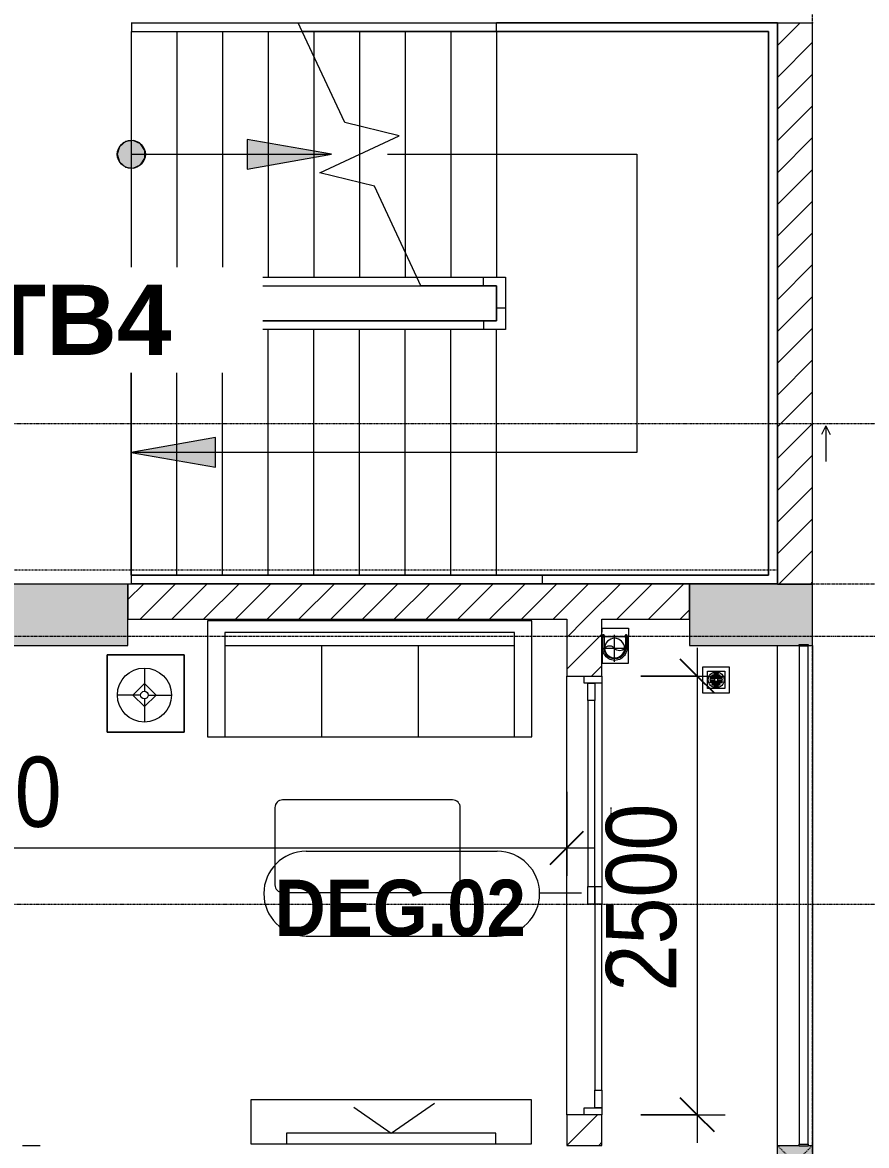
# Model space of a CAD drawing. Header units: millimetres. Extents: x 1591 to 240306, y -15958 to 82755.
# Drawn here: x 133754 to 138562, y 30637 to 37037 of the extents above; entities that cross this region are included whole.
import ezdxf

# ---------------------------------------------------------------- set-up
doc = ezdxf.new("R2010")
doc.units = ezdxf.units.MM
for name, pattern in [('Dash', [6, 3, -3]), ('Dash 1_8_', [6.35, 3.175, -3.175]), ('Dash Dot 3_16_', [7.9375, 4.7625, -1.5875, 0, -1.5875]), ('Grid Line', [22.225, 12.7, -3.175, 3.175, -3.175]), ('IMPORT-CENTER _2_', [40.64, 25.4, -5.08, 5.08, -5.08])]:
    doc.linetypes.add(name, pattern=pattern)
for name, color, linetype, lineweight in [('0-1', 7, 'Continuous', 5), ('A-ANNO-DIMS', 211, 'Continuous', 9), ('A-ANNO-DIMS-160', 211, 'Continuous', 9), ('A-AREA', 32, 'Dash 1_8_', 9), ('A-DOOR', 31, 'Continuous', 9), ('A-DOOR-FRAM', 31, 'Continuous', 9), ('A-DOOR-HDLN', 31, 'Dash', 9), ('A-DOOR-IDEN', 31, 'Continuous', 9), ('A-FLOR-1', 250, 'Continuous', 9), ('A-FLOR-2', 9, 'Continuous', 9), ('A-FLOR-HRAL', 11, 'Continuous', 9), ('A-GLAZ', 151, 'Continuous', 9), ('A-WALL', 113, 'Continuous', 9), ('A-WALL-3', 113, 'Continuous', 18), ('A-WALL-PATT-2', 111, 'Continuous', 9), ('G-ANNO-SYMB-1', 111, 'Dash Dot 3_16_', 18), ('G-ANNO-TEXT-1', 7, 'Continuous', 9), ('G-IMPT-2', 8, 'IMPORT-CENTER _2_', 9), ('G-IMPT-3', 8, 'Continuous', 9), ('I-FURN', 30, 'Continuous', 9), ('I-FURN-1', 254, 'Continuous', 9), ('M-EQPM', 50, 'Continuous', 9), ('S-COLS', 52, 'Continuous', 9), ('S-COLS-1', 52, 'Continuous', 5), ('S-COLS-2', 7, 'Continuous', 18), ('S-COLS-5', 52, 'Continuous', 18), ('S-COLS-HDLN', 52, 'Dash', 9), ('S-GRID-1', 1, 'Grid Line', 9), ('S-STRS', 31, 'Continuous', 9), ('S-STRS-ANNO', 31, 'Continuous', 9), ('S-STRS-MBND', 31, 'Continuous', 9)]:
    doc.layers.add(name, color=color, linetype=linetype, lineweight=lineweight)
doc.styles.add('Arial_B_2', font='arialbd_0.ttf', dxfattribs={"height": 400})
doc.styles.add('Arial_B_3', font='arialbd_0.ttf', dxfattribs={"width": 0.9, "height": 320})
doc.styles.add('UTM Avo', font='UTM Avo.ttf', dxfattribs={"width": 0.9, "height": 400})
doc.dimstyles.new('1_Dim_chi_tiet_2_5_1', dxfattribs={"dimscale": 304.8, "dimtxt": 399.720379, "dimasz": 0.629921, "dimexe": 0.524934, "dimexo": 0.0625, "dimgap": 0.052493, "dimtad": 1, "dimdec": 0, "dimrnd": 5, "dimzin": 0, "dimdsep": 46, "dimtxsty": 'UTM Avo', "dimblk1": 'OBLIQUE', "dimblk2": 'OBLIQUE', "dimsah": 1, "dimcen": 0.09, "dimdle": 0.524934, "dimazin": 0, "dimtfac": 1, "dimtdec": 4, "dimtix": 1, "dimtmove": 0, "dimatfit": 3, "dimfxl": 1.049869, "dimfxlon": 1, "dimtvp": 1, "dimtolj": 1, "dimtzin": 0, "dimarcsym": 2})
pattern_1 = [(45, (11001.35, 0), (-90.50967, 90.50967), [])]

# ---------------------------------------------------------------- blocks, each defined once
blk = doc.blocks.new('NCV_TKTC_KET CAU_rvt-1-TKCS_MB TẦNG 3-4')
at = {"layer": 'S-COLS-1'}
for points in [[(123352.6, 33486.9), (123352.6, 33836.9), (122052.6, 33836.9), (122052.6, 33486.9), (122207.7, 33486.9)], [(127227.6, 33486.9), (127252.6, 33486.9), (127252.6, 33836.9), (126552.6, 33836.9), (126552.6, 33486.9), (127177.6, 33486.9), (127177.6, 33491.9), (127227.6, 33491.9)]]:
    blk.add_hatch(color=256, dxfattribs=at).paths.add_polyline_path(points)
at = {"layer": 'A-FLOR-1'}
for p, q in [((123372.6, 35336.5), (123372.6, 35535.6)), ((123372.6, 33887.3), (123372.6, 35286.5))]:
    blk.add_line(p, q, dxfattribs=at)
at = {"layer": 'S-COLS-2'}
for p, q in [((123352.6, 33836.9), (122052.6, 33836.9)), ((123352.6, 33486.9), (123352.6, 33836.9)), ((127252.6, 33836.9), (126552.6, 33836.9)), ((126552.6, 33836.9), (126552.6, 33486.9)), ((127252.6, 33486.9), (127252.6, 33836.9)), ((122052.6, 33486.9), (123352.6, 33486.9)), ((126552.6, 33486.9), (127177.6, 33486.9)), ((127227.6, 33486.9), (127252.6, 33486.9))]:
    blk.add_line(p, q, dxfattribs=at)
blk = doc.blocks.new('LOBBY_SOFA_1 - LOBBY_SOFA_1-901220-TKCS_MB TẦNG 3-4')
at = {"layer": 'I-FURN'}
for p, q in [((-2556, 0), (-2556, -660)), ((-708, 0), (-2556, 0)), ((-708, -660), (-708, 0)), ((-2457, -66), (-2457, -660)), ((-807, -66), (-2457, -66)), ((-807, -660), (-807, -66)), ((-807, -143), (-2457, -143)), ((-1907, -143), (-1907, -660)), ((-1357, -143), (-1357, -660)), ((-3128.2, -193.5), (-2688.2, -193.5)), ((-3128.2, -633.5), (-3128.2, -193.5)), ((-2688.2, -193.5), (-2688.2, -633.5)), ((-2915.4, -269), (-2915.4, -401)), ((-2915.4, -357), (-2981.4, -423)), ((-2849.4, -423), (-2915.4, -357)), ((-2937.4, -423), (-3069.4, -423)), ((-2981.4, -423), (-2915.4, -489)), ((-2915.4, -489), (-2849.4, -423)), ((-2915.4, -445), (-2915.4, -577)), ((-2893.4, -423), (-2761.4, -423)), ((-2688.2, -633.5), (-3128.2, -633.5)), ((-2556, -660), (-708, -660)), ((-1160.3, -1020.5), (-2128.3, -1020.5)), ((-2172.3, -1064.5), (-2172.3, -1504.5)), ((-1116.3, -1504.5), (-1116.3, -1064.5)), ((-2128.3, -1548.5), (-1160.3, -1548.5))]:
    blk.add_line(p, q, dxfattribs=at)
for radius in [154, 22]:
    blk.add_circle((-2915.4, -423), radius, dxfattribs=at)
for centre, start, end in [((-2128.3, -1064.5), 90, 180), ((-1160.3, -1064.5), 0, 90), ((-2128.3, -1504.5), 180, 270), ((-1160.3, -1504.5), 270, 0)]:
    blk.add_arc(centre, 44, start, end, dxfattribs=at)
at = {"layer": 'I-FURN-1'}
for p, q in [((-708, 0), (-2556, 0)), ((-2556, 0), (-2556, -660)), ((-708, -660), (-708, 0)), ((-2688.2, -193.5), (-3128.2, -193.5)), ((-3128.2, -193.5), (-3128.2, -633.5)), ((-2688.2, -633.5), (-2688.2, -193.5)), ((-3128.2, -633.5), (-2688.2, -633.5)), ((-2556, -660), (-708, -660)), ((-1160.3, -1020.5), (-2128.3, -1020.5)), ((-2172.3, -1064.5), (-2172.3, -1504.5)), ((-1116.3, -1504.5), (-1116.3, -1064.5)), ((-2128.3, -1548.5), (-1160.3, -1548.5))]:
    blk.add_line(p, q, dxfattribs=at)
for centre, start, end in [((-2128.3, -1064.5), 90, 180), ((-1160.3, -1064.5), 0, 90), ((-2128.3, -1504.5), 180, 270), ((-1160.3, -1504.5), 270, 0)]:
    blk.add_arc(centre, 44, start, end, dxfattribs=at)
blk = doc.blocks.new('RES_BAN AN - RES_BAN AN-901223-TKCS_MB TẦNG 3-4')
at = {"layer": 'I-FURN-1'}
for p, q in [((1600, 0), (0, 0)), ((0, 0), (0, -250)), ((1600, -250), (1600, 0)), ((0, -250), (1600, -250))]:
    blk.add_line(p, q, dxfattribs=at)
blk = doc.blocks.new('KE TIVI-2 - KE TIVI-2-885819-TKCS_MB TẦNG 3-4')
at = {"layer": 'I-FURN-1'}
for p, q in [((-595.6, 0), (-595.6, -60)), ((595.6, 0), (-595.6, 0)), ((-595.6, -60), (595.6, -60)), ((0, -60), (-245.7, -232.1)), ((213, -209.1), (0, -60)), ((595.6, -60), (595.6, 0))]:
    blk.add_line(p, q, dxfattribs=at)
blk = doc.blocks.new('NCV_TKTC_TANG 3 - 4_rvt-2-TKCS_MB TẦNG 3-4')
at = {"layer": 'A-FLOR-2'}
for p, q in [((125852.6, 30812.4), (125852.6, 33312.4)), ((122752.6, 30636.9), (122852.6, 30636.9))]:
    blk.add_line(p, q, dxfattribs=at)
at = {"layer": 'I-FURN-1'}
blk.add_blockref('LOBBY_SOFA_1 - LOBBY_SOFA_1-901220-TKCS_MB TẦNG 3-4', (126362.6, 33626.9), dxfattribs=at)
at = {"layer": 'I-FURN-1', "rotation": 180}
for name, p in [('RES_BAN AN - RES_BAN AN-901223-TKCS_MB TẦNG 3-4', (125652.9, 30646.9)), ('KE TIVI-2 - KE TIVI-2-885819-TKCS_MB TẦNG 3-4', (124852.9, 30646.9))]:
    blk.add_blockref(name, p, dxfattribs=at)
blk = doc.blocks.new('Top Rail Type - Top Rail_Internal_-953867-TKCS_MB TẦNG 3-4')
at = {"layer": 'A-FLOR-HRAL'}
for p, q in [((124323, 37035.2), (125452.6, 37035.2)), ((125452.6, 36985.2), (125452.6, 37035.2)), ((125452.6, 37035.2), (127052.2, 37035.2)), ((127052.2, 37035.2), (127052.2, 33837.3)), ((125452.6, 36985.2), (124346.3, 36985.2)), ((127002.2, 36985.2), (125452.6, 36985.2)), ((127002.2, 33887.3), (127002.2, 36985.2)), ((123372.6, 33837.3), (123372.6, 33887.3)), ((123372.6, 33887.3), (125452.6, 33887.3)), ((125452.6, 33887.3), (125712.6, 33887.3)), ((125712.6, 33887.3), (127002.2, 33887.3)), ((125712.6, 33887.3), (125712.6, 33837.3)), ((125452.6, 33837.3), (123372.6, 33837.3)), ((125712.6, 33837.3), (125452.6, 33837.3)), ((127052.2, 33837.3), (125712.6, 33837.3))]:
    blk.add_line(p, q, dxfattribs=at)
blk = doc.blocks.new('Top Rail Type - Top Rail_Internal_-V7-TKCS_MB TẦNG 3-4')
at = {"layer": 'A-FLOR-HRAL'}
for p, q in [((124323, 37035.2), (125452.6, 37035.2)), ((125452.6, 37035.2), (127052.2, 37035.2)), ((127052.2, 37035.2), (127052.2, 33837.3)), ((124346.3, 36985.2), (125452.6, 36985.2)), ((125452.6, 36985.2), (127002.2, 36985.2)), ((127002.2, 36985.2), (127002.2, 33887.3)), ((123372.6, 33837.3), (123372.6, 33887.3)), ((125712.6, 33887.3), (123372.6, 33887.3)), ((127002.2, 33887.3), (125712.6, 33887.3)), ((125712.6, 33837.3), (123372.6, 33837.3)), ((127052.2, 33837.3), (125712.6, 33837.3))]:
    blk.add_line(p, q, dxfattribs=at)
blk = doc.blocks.new('Top Rail Type - Top Rail_Internal_-V8-TKCS_MB TẦNG 3-4')
at = {"layer": 'A-FLOR-HRAL'}
for p, q in [((123372.6, 37035.2), (123372.6, 36985.2)), ((123372.6, 37035.2), (124323, 37035.2)), ((124346.3, 36985.2), (124323, 37035.2)), ((123372.6, 36985.2), (124346.3, 36985.2))]:
    blk.add_line(p, q, dxfattribs=at)
blk = doc.blocks.new('Top Rail Type - Top Rail_Internal_-953883-TKCS_MB TẦNG 3-4')
at = {"layer": 'A-FLOR-HRAL'}
for p, q in [((124998.8, 35586), (125378, 35586)), ((125378, 35536), (125378, 35586)), ((125378, 35586), (125503, 35586)), ((125503, 35586), (125503, 35461)), ((125378, 35536), (125022.1, 35536)), ((125453, 35536), (125378, 35536)), ((125453, 35461), (125453, 35536)), ((125453, 35411.5), (125453, 35461)), ((125503, 35461), (125503, 35411.5)), ((125453, 35411.5), (125503, 35411.5)), ((125453, 35336.5), (125453, 35411.5)), ((125503, 35411.5), (125503, 35286.5)), ((123372.6, 35286.5), (123372.6, 35336.5)), ((123372.6, 35336.5), (125378, 35336.5)), ((125378, 35336.5), (125453, 35336.5)), ((125378, 35336.5), (125378, 35286.5)), ((125378, 35286.5), (123372.6, 35286.5)), ((125503, 35286.5), (125378, 35286.5))]:
    blk.add_line(p, q, dxfattribs=at)
blk = doc.blocks.new('Top Rail Type - Top Rail_Internal_-V9-TKCS_MB TẦNG 3-4')
at = {"layer": 'A-FLOR-HRAL'}
for p, q in [((124998.8, 35586), (125378, 35586)), ((125378, 35586), (125503, 35586)), ((125503, 35586), (125503, 35411.5)), ((125022.1, 35536), (125378, 35536)), ((125378, 35536), (125453, 35536)), ((125453, 35536), (125453, 35411.5)), ((125453, 35411.5), (125453, 35336.5)), ((125503, 35411.5), (125503, 35286.5)), ((123372.6, 35286.5), (123372.6, 35336.5)), ((125378, 35336.5), (123372.6, 35336.5)), ((125453, 35336.5), (125378, 35336.5)), ((125378, 35286.5), (123372.6, 35286.5)), ((125503, 35286.5), (125378, 35286.5))]:
    blk.add_line(p, q, dxfattribs=at)
blk = doc.blocks.new('Top Rail Type - Top Rail_Internal_-V10-TKCS_MB TẦNG 3-4')
at = {"layer": 'A-FLOR-HRAL'}
for p, q in [((123372.6, 35586), (123372.6, 35536)), ((123372.6, 35586), (124998.8, 35586)), ((125022.1, 35536), (124998.8, 35586)), ((123372.6, 35536), (125022.1, 35536))]:
    blk.add_line(p, q, dxfattribs=at)
blk = doc.blocks.new('Railing - 50 x 10mm-1251311-TKCS_MB TẦNG 3-4')
at = {"layer": 'A-FLOR-HRAL'}
for p, q in [((25, 5), (-25, 5)), ((-25, 5), (-25, -5)), ((25, -5), (25, 5)), ((-25, -5), (25, -5))]:
    blk.add_line(p, q, dxfattribs=at)
blk = doc.blocks.new('Railing - Railing-3235689-TKCS_MB TẦNG 3-4')
at = {"layer": 'A-FLOR-HRAL'}
for p, q in [((127177.6, 33481.9), (127177.6, 30644)), ((127227.6, 30644), (127227.6, 33481.9))]:
    blk.add_line(p, q, dxfattribs=at)
at = {"extrusion": (0, 0, -1), "zscale": -1}
for p in [(-127202.6, 33486.9), (-127202.6, 30639)]:
    blk.add_blockref('Railing - 50 x 10mm-1251311-TKCS_MB TẦNG 3-4', p, dxfattribs=at)
blk = doc.blocks.new('G1_SOF - BO TRU - 200x200-V38-TKCS_MB TẦNG 3-4')
at = {"layer": 'S-COLS'}
blk.add_hatch(color=256, dxfattribs=at).paths.add_polyline_path([(-75, 100), (-100, 100), (-100, -100), (-75, -100), (-75, -96.6), (-25, -96.6), (-25, -100), (100, -100), (100, 100), (-25, 100)])
at = {"layer": 'S-COLS-5'}
for p, q in [((-100, 100), (100, 100)), ((-100, -100), (-100, 100)), ((100, 100), (100, -100)), ((-75, -100), (-100, -100)), ((100, -100), (-25, -100))]:
    blk.add_line(p, q, dxfattribs=at)
at = {"layer": 'S-COLS-HDLN'}
for p, q in [((100, -100), (-100, 100)), ((-100, -100), (100, 100))]:
    blk.add_line(p, q, dxfattribs=at)
blk = doc.blocks.new('DEG_02-DEG_03 - DEG_02-2500x2400mm-CỬA ĐI 02 CÁNH TRƯỢT-841416-TKCS_MB TẦNG 3-4')
at = {"layer": 'A-DOOR'}
for p, q in [((-1210, -100), (-1210, -60)), ((-1210, -60), (-1110, -60)), ((-1110, -60), (-1110, -100)), ((-50, -60), (-1110, -60)), ((-50, -60), (-50, -20)), ((-50, -20), (50, -20)), ((50, -60), (-50, -60)), ((-50, -100), (-50, -60)), ((-50, -60), (50, -60)), ((50, -20), (50, -60)), ((1110, -20), (50, -20)), ((50, -60), (1110, -60)), ((50, -60), (50, -100)), ((1110, -60), (1110, -20)), ((1110, -20), (1210, -20)), ((1210, -60), (1110, -60)), ((1210, -20), (1210, -60)), ((-1110, -100), (-1210, -100)), ((-1110, -100), (-50, -100)), ((50, -100), (-50, -100))]:
    blk.add_line(p, q, dxfattribs=at)
at = {"layer": 'A-DOOR-FRAM'}
for p, q in [((-1250, 0), (-1210, 0)), ((-1250, -100), (-1250, 0)), ((-1210, 0), (-1210, -100)), ((1210, -100), (1210, 0)), ((1210, 0), (1250, 0)), ((1250, 0), (1250, -100)), ((-1210, -100), (-1250, -100)), ((1250, -100), (1210, -100))]:
    blk.add_line(p, q, dxfattribs=at)
at = {"layer": 'A-DOOR-HDLN'}
for p, q in [((-500.4, -151.1), (-320.4, -151.1)), ((-320.4, -151.1), (-355, -131.1)), ((-320.4, -151.1), (-355, -171.1)), ((320.4, -151.1), (355, -131.1)), ((320.4, -151.1), (355, -171.1)), ((500.4, -151.1), (320.4, -151.1))]:
    blk.add_line(p, q, dxfattribs=at)
blk = doc.blocks.new('TKTC_XREF_251221_MB TANG 2-7 - TKTC_XREF_260130_MB TANG 2-5_dwg_$cc-V86-TKCS_MB TẦNG 3-4')
at = {"layer": 'G-IMPT-2'}
for p, q in [((0, -0.64), (0, 0.673)), ((-0.673, 0), (0.673, 0))]:
    blk.add_line(p, q, dxfattribs=at)
at = {"layer": 'M-EQPM'}
blk.add_circle((0, 0), 0.5, dxfattribs=at)
for centre, radius, start, end in [((0, 0), 0.5, 90, 270), ((0.188, 0.25), 0.313, 126.8699, 233.1301), ((-0.188, -0.25), 0.313, 306.8699, 53.1301)]:
    blk.add_arc(centre, radius, start, end, dxfattribs=at)
blk = doc.blocks.new('TKTC_XREF_251221_MB TANG 2-7 - TKTC_XREF_260130_MB TANG 2-5_dwg_CUM U_DN100-4746799-TKCS_MB TẦNG 3-4')
at = {"layer": 'G-IMPT-3'}
blk.add_hatch(color=256, dxfattribs=at).paths.add_polyline_path([(0, 61), (15.8, 58.9), (30.5, 52.8), (43.1, 43.1), (52.8, 30.5), (58.9, 15.8), (61, 0), (58.9, -15.8), (52.8, -30.5), (43.1, -43.1), (30.5, -52.8), (15.8, -58.9), (0, -61), (0, -57), (14.8, -55.1), (28.5, -49.4), (40.3, -40.3), (49.4, -28.5), (55.1, -14.8), (57, 0), (55.1, 14.8), (49.4, 28.5), (40.3, 40.3), (28.5, 49.4), (14.8, 55.1), (0, 57)])
for p, q in [((-79.1, 66.6), (-79.1, 63.4)), ((-76.6, 66.6), (-76.6, 63.4)), ((-74.6, 66.6), (-74.6, 63.4)), ((-72.7, 69.3), (-72.7, 60.7)), ((-66.9, 67.9), (-71.7, 67.9)), ((-65, 69), (0, 69)), ((-66.9, 62.1), (-71.7, 62.1)), ((-79.1, -63.4), (-79.1, -66.6)), ((-76.6, -63.4), (-76.6, -66.6)), ((-74.6, -63.4), (-74.6, -66.6)), ((-72.7, -60.7), (-72.7, -69.3)), ((-66.9, -62.1), (-71.7, -62.1)), ((-66.9, -67.9), (-71.7, -67.9)), ((-65, -69), (0, -69))]:
    blk.add_line(p, q, dxfattribs=at)
at = {"layer": 'G-IMPT-3', "flags": 128}
for points in [[(-72.7, 67.6), (-78.1, 67.6), (-78.1, 62.4), (-72.7, 62.4)], [(-71.7, 59.2), (-66.9, 59.2), (-66.9, 70.8), (-71.7, 70.8)], [(-66.9, 70.8), (-66.9, 72.7), (-65, 72.7), (-65, 57.3), (-66.9, 57.3), (-66.9, 59.2)], [(-65, 61), (0, 61), (0, 57)], [(-72.7, -62.4), (-78.1, -62.4), (-78.1, -67.6), (-72.7, -67.6)], [(-71.7, -70.8), (-66.9, -70.8), (-66.9, -59.2), (-71.7, -59.2)], [(-66.9, -59.2), (-66.9, -57.3), (-65, -57.3), (-65, -72.7), (-66.9, -72.7), (-66.9, -70.8)], [(-65, -61), (0, -61), (0, -57)]]:
    blk.add_lwpolyline(points, dxfattribs=at)
at = {"layer": 'G-IMPT-3'}
for centre, radius, start, end in [((-78.1, 66.6), 0.96, 90, 180), ((-71.1, 69.3), 1.56, 112.61986, 247.38014), ((-67.9, 65), 4.8, 143.1301, 216.8699), ((0, 0), 69, 270, 90), ((-78.1, 63.4), 0.96, 180, 270), ((-71.1, 60.7), 1.56, 112.61986, 247.38014), ((0, 0), 61, 270, 90), ((0, 0), 57, 270, 90), ((-78.1, -63.4), 0.96, 90, 180), ((-71.1, -60.7), 1.56, 112.61986, 247.38014), ((-67.9, -65), 4.8, 143.1301, 216.8699), ((-78.1, -66.6), 0.96, 180, 270), ((-71.1, -69.3), 1.56, 112.61986, 247.38014)]:
    blk.add_arc(centre, radius, start, end, dxfattribs=at)
blk = doc.blocks.new('TKTC_XREF_251221_MB TANG 2-7 - TKTC_XREF_260130_MB TANG 2-5_dwg_THU NUOC - THU NUOC-444531-TKCS_MB TẦNG 1-4746810-TKCS_MB TẦNG 3-4')
at = {"layer": 'G-IMPT-3'}
for p, q in [((-23.3, 10.8), (40.9, 10.8)), ((40.9, 4.8), (-23.3, 4.8)), ((-11, 23.3), (28.5, 23.3)), ((28.5, 17.3), (-11, 17.3)), ((-1.1, 35.6), (18.5, 35.6)), ((18.5, 29.6), (-1.1, 29.6)), ((-23.3, -13.6), (40.9, -13.6)), ((40.9, -19.6), (-23.3, -19.6)), ((-11, -26.1), (28.5, -26.1)), ((28.5, -32.1), (-11, -32.1)), ((-1.1, -38.5), (18.5, -38.5)), ((18.5, -44.5), (-1.1, -44.5))]:
    blk.add_line(p, q, dxfattribs=at)
at = {"layer": 'G-IMPT-3', "flags": 128}
for points in [[(83.7, -79.4), (83.7, 70.6), (-66.3, 70.6), (-66.3, -79.4)], [(58.7, -54.4), (58.7, 45.6), (-41.3, 45.6), (-41.3, -54.4)]]:
    blk.add_lwpolyline(points, close=True, dxfattribs=at)
for points in [[(-23.3, -1.2), (0.7, -1.2), (0.7, -7.2), (-23.3, -7.2)], [(40.9, -7.2), (16.7, -7.2), (16.7, -1.2), (40.9, -1.2)]]:
    blk.add_lwpolyline(points, dxfattribs=at)
at = {"layer": 'G-IMPT-3'}
for centre, radius, start, end in [((8.7, -4.4), 45, 360, 180), ((8.7, -4.4), 45, 360, 180), ((-23.3, 7.8), 3, 90, 270), ((-11, 20.3), 3, 90, 270), ((-1.1, 32.6), 3, 90, 270), ((18.5, 32.6), 3, 270, 90), ((28.5, 20.3), 3, 270, 90), ((40.9, 7.8), 3, 270, 90), ((8.7, -4.4), 45, 180, 360), ((8.7, -4.4), 45, 180, 360), ((-23.3, -4.2), 3, 90, 270), ((-23.3, -16.6), 3, 90, 270), ((-11, -29.1), 3, 90, 270), ((-1.1, -41.5), 3, 90, 270), ((18.5, -41.5), 3, 270, 90), ((28.5, -29.1), 3, 270, 90), ((40.9, -4.2), 3, 270, 90), ((40.9, -16.6), 3, 270, 90)]:
    blk.add_arc(centre, radius, start, end, dxfattribs=at)
blk = doc.blocks.new('TKTC_XREF_251221_MB TANG 2-7 - TKTC_XREF_251221_MB TANG 2-7-2039446-TKCS_MB TẦNG 3-4')
at = {"layer": 'M-EQPM'}
for p, q in [((92401, 16298.6), (92401.4, 16348.4)), ((92401.4, 16348.4), (92551.8, 16348.4)), ((92551.8, 16348.4), (92551.5, 16298.6)), ((92551.5, 16298.6), (92401, 16298.6)), ((92551.6, 16298.5), (92401.3, 16298.5)), ((92401.3, 16298.5), (92401.3, 16148.8)), ((92551.6, 16148.8), (92551.6, 16298.5)), ((92401.3, 16148.8), (92551.6, 16148.8))]:
    blk.add_line(p, q, dxfattribs=at)
at = {"extrusion": (0, 0, -1)}
for name, p, xscale, yscale, zscale, rotation in [('TKTC_XREF_251221_MB TANG 2-7 - TKTC_XREF_260130_MB TANG 2-5_dwg_$cc-V86-TKCS_MB TẦNG 3-4', (-92472.8, 16233.6), 113.7150000000073, 113.7150000000073, -113.7150000000073, 89.99900866374671), ('TKTC_XREF_251221_MB TANG 2-7 - TKTC_XREF_260130_MB TANG 2-5_dwg_CUM U_DN100-4746799-TKCS_MB TẦNG 3-4', (-92473.7, 16233.6), 0.9975000000000006, 0.9975000000000006, -0.9975000000000006, 270.0009913382947)]:
    blk.add_blockref(name, p, dxfattribs=dict(at, xscale=xscale, yscale=yscale, zscale=zscale, rotation=rotation))
at = {"extrusion": (0, 0, -1), "zscale": -1}
blk.add_blockref('TKTC_XREF_251221_MB TANG 2-7 - TKTC_XREF_260130_MB TANG 2-5_dwg_THU NUOC - THU NUOC-444531-TKCS_MB TẦNG 1-4746810-TKCS_MB TẦNG 3-4', (-93059.9, 16058.1), dxfattribs=at)
blk = doc.blocks.new('1_FAMILY RVT - W01-WxH 1000x3200-V104-TKCS_MB TẦNG 3-4')
at = {"layer": 'A-GLAZ'}
for p, q in [((698.4, 172.4), (749.2, 197.8)), ((698.4, 172.4), (749.2, 147)), ((698.4, 172.4), (901.6, 172.4)), ((-1595, 96.2), (-1599.6, 96.2)), ((-1599.6, 96.2), (-1595, 96.2)), ((-1599.6, 7.3), (-1595, 7.3)), ((-1599.6, -103.8), (-1595, -103.8))]:
    blk.add_line(p, q, dxfattribs=at)
blk = doc.blocks.new('DIMBLOCK306-TKCS_MB TẦNG 3-4')
at = {"layer": 'A-ANNO-DIMS-160'}
for p, q in [((137597.1, 33472.4), (137597.1, 30652.4)), ((137277.1, 33312.4), (137757.1, 33312.4)), ((137597.1, 33312.4), (137277.1, 33312.4)), ((137277.1, 30812.4), (137757.1, 30812.4)), ((137597.1, 30812.4), (137277.1, 30812.4))]:
    blk.add_line(p, q, dxfattribs=at)
at = {"layer": 'A-ANNO-DIMS-160', "lineweight": 25}
for p, q in [((137597.1, 33312.4), (137501.1, 33408.4)), ((137597.1, 33312.4), (137693.1, 33216.4)), ((137597.1, 30812.4), (137501.1, 30908.4)), ((137597.1, 30812.4), (137693.1, 30716.4))]:
    blk.add_line(p, q, dxfattribs=at)
at = {"layer": 'A-ANNO-DIMS-160', "color": 0, "insert": (137077.5, 31514.6), "char_height": 400, "width": 1314.636, "attachment_point": 1, "rotation": 90, "line_spacing_factor": 1.110334, "style": 'UTM Avo'}
blk.add_mtext('2500', dxfattribs=at)
blk = doc.blocks.new('_Oblique')
at = {"color": 0, "linetype": 'ByBlock', "lineweight": -2}
blk.add_line((-0.5, -0.5), (0.5, 0.5), dxfattribs=at)
blk = doc.blocks.new('STN_Door Tag - STN_Door Tag-1788670-TKCS_MB TẦNG 3-4')
at = {"layer": 'A-DOOR-IDEN'}
for p, q in [((-3.37, 1.495), (3.431, 1.495)), ((-3.37, -1.524), (3.431, -1.524))]:
    blk.add_line(p, q, dxfattribs=at)
for centre, start, end in [((-3.37, -0.015), 90, 270), ((3.431, -0.015), 270, 90)]:
    blk.add_arc(centre, 1.509, start, end, dxfattribs=at)
blk = doc.blocks.new('DIMBLOCK360-TKCS_MB TẦNG 3-4')
at = {"layer": 'A-ANNO-DIMS-160'}
for p, q in [((130053.9, 32653.2), (130053.9, 32173.2)), ((130053.9, 32333.2), (130053.9, 32653.2)), ((136853.9, 32653.2), (136853.9, 32173.2)), ((136853.9, 32333.2), (136853.9, 32653.2)), ((129893.9, 32333.2), (137013.9, 32333.2))]:
    blk.add_line(p, q, dxfattribs=at)
at = {"layer": 'A-ANNO-DIMS-160', "lineweight": 25}
for p, q in [((130053.9, 32333.2), (130149.9, 32429.2)), ((136853.9, 32333.2), (136949.9, 32429.2)), ((130053.9, 32333.2), (129957.9, 32237.2)), ((136853.9, 32333.2), (136757.9, 32237.2))]:
    blk.add_line(p, q, dxfattribs=at)
at = {"layer": 'A-ANNO-DIMS-160', "color": 0, "insert": (132906.1, 32852.8), "char_height": 400, "width": 1314.636, "attachment_point": 1, "line_spacing_factor": 1.110334, "style": 'UTM Avo'}
blk.add_mtext('6800', dxfattribs=at)

msp = doc.modelspace()

# ---------------------------------------------------------------- hatches: boundary and pattern name
at = {"layer": 'A-WALL-PATT-2'}
h = msp.add_hatch(dxfattribs=at)
h.set_pattern_fill('FP_1', color=256, style=0, pattern_type=2)
h.set_pattern_definition(pattern_1)
h.paths.add_polyline_path([(138253.9, 33836.9), (138253.9, 37032.4), (138053.9, 37032.4), (138053.9, 33836.9)])
h = msp.add_hatch(dxfattribs=at)
h.set_pattern_fill('FP_1', color=256, style=0, pattern_type=2)
h.set_pattern_definition(pattern_1)
h.paths.add_polyline_path([(137553.9, 33636.9), (137553.9, 33836.9), (134353.9, 33836.9), (134353.9, 33636.9), (137239.1, 33636.9)])
h = msp.add_hatch(dxfattribs=at)
h.set_pattern_fill('FP_1', color=256, style=0, pattern_type=2)
h.set_pattern_definition(pattern_1)
h.paths.add_polyline_path([(136853.9, 30637.5), (137053.9, 30637.5), (137053.9, 30812.4), (136853.9, 30812.4)])
h.paths.add_polyline_path([(136853.9, 33312.4), (137053.9, 33312.4), (137053.9, 33636.9), (136853.9, 33636.9)])
at = {"layer": 'S-STRS-ANNO'}
h = msp.add_hatch(color=256, dxfattribs=at)
edge = h.paths.add_edge_path()
edge.add_arc((134373.9, 36285.6), 80, 0, 360)
for points in [[(134385.3, 36206.4), (134426.3, 36225.1), (134450.7, 36263), (134450.7, 36308.1), (134426.3, 36346), (134385.3, 36364.8), (134340.7, 36358.4), (134306.6, 36328.8), (134293.9, 36285.6), (134306.6, 36242.3), (134340.7, 36212.8)], [(135033.9, 36200.9), (135513.9, 36285.6), (135033.9, 36370.2), (135033.9, 36315.6)], [(134853.9, 34502.3), (134853.9, 34671.6), (134373.9, 34586.9)]]:
    msp.add_hatch(color=256, dxfattribs=at).paths.add_polyline_path(points)

# ---------------------------------------------------------------- linework, layer by layer
at = {"layer": 'A-AREA'}
msp.add_line((132803.9, 33916.8), (138053.9, 33916.8), dxfattribs=at)
at = {"layer": 'A-DOOR-IDEN'}
msp.add_line((136937.7, 32074.2), (136699.5, 32074.2), dxfattribs=at)
at = {"layer": 'A-WALL'}
for p, q in [((138053.9, 30637.4), (138053.9, 33486.9)), ((138253.9, 33486.9), (138253.9, 30637.4)), ((136853.9, 30812.4), (136853.9, 33312.4)), ((137053.9, 33272.4), (137053.9, 32112.4))]:
    msp.add_line(p, q, dxfattribs=at)
at = {"layer": 'A-WALL-3'}
for p, q in [((138053.9, 37032.4), (138053.9, 33836.9)), ((138253.9, 37032.4), (138053.9, 37032.4)), ((138253.9, 33836.9), (138253.9, 37032.4)), ((137553.9, 33836.9), (134353.9, 33836.9)), ((134353.9, 33836.9), (134353.9, 33636.9)), ((137553.9, 33636.9), (137553.9, 33836.9)), ((138053.9, 33836.9), (138253.9, 33836.9)), ((134353.9, 33636.9), (136853.9, 33636.9)), ((136853.9, 33636.9), (136853.9, 33312.4)), ((137053.9, 33636.9), (137553.9, 33636.9)), ((137053.9, 33312.4), (137053.9, 33636.9)), ((136853.9, 33312.4), (137053.9, 33312.4)), ((137053.9, 30812.4), (136853.9, 30812.4)), ((136853.9, 30812.4), (136853.9, 30637.5)), ((137053.9, 30637.5), (137053.9, 30812.4)), ((136853.9, 30637.5), (137053.9, 30637.5))]:
    msp.add_line(p, q, dxfattribs=at)
at = {"layer": 'G-ANNO-SYMB-1'}
for p, q in [((39749.2, 34751.5), (145928.2, 34751.5)), ((39749.2, 32011.5), (145928.2, 32011.5))]:
    msp.add_line(p, q, dxfattribs=at)
at = {"layer": 'S-GRID-1'}
for p, q in [((138253.9, 19175.3), (138253.9, 76690.4)), ((139245.7, 33836.9), (45492.6, 33836.9)), ((137213.7, 33536.9), (47524.6, 33536.9)), ((141213.7, 33536.9), (137213.7, 33536.9))]:
    msp.add_line(p, q, dxfattribs=at)
at = {"layer": 'S-STRS'}
for p, q in [((134373.9, 37035.6), (134633.9, 37035.6)), ((134633.9, 37035.6), (134893.9, 37035.6)), ((134893.9, 37035.6), (135153.9, 37035.6)), ((135153.9, 37035.6), (135324.2, 37035.6)), ((135324.2, 37035.6), (135413.9, 37035.6)), ((135413.9, 37035.6), (135673.9, 37035.6)), ((135673.9, 37035.6), (135933.9, 37035.6)), ((135933.9, 37035.6), (136193.9, 37035.6)), ((136193.9, 37035.6), (136453.9, 37035.6)), ((138053.9, 37035.6), (136453.9, 37035.6)), ((134373.9, 36985.2), (134373.9, 35586)), ((134633.9, 36985.2), (134633.9, 35586)), ((134893.9, 36985.2), (134893.9, 35586)), ((135153.9, 36985.2), (135153.9, 35586)), ((135413.9, 36985.2), (135413.9, 36843.2)), ((135673.9, 36985.2), (135673.9, 36446.3)), ((135933.9, 36985.2), (135933.9, 35728)), ((136193.9, 36985.2), (136193.9, 35586)), ((136453.9, 36985.2), (136453.9, 35586)), ((135413.9, 36843.2), (135413.9, 35586)), ((135673.9, 36446.3), (135673.9, 36285.6)), ((135673.9, 36285.6), (135673.9, 36124.9)), ((135673.9, 36124.9), (135673.9, 35586)), ((135933.9, 35728), (135933.9, 35586)), ((134373.9, 35535.6), (134633.9, 35535.6)), ((134633.9, 35535.6), (134893.9, 35535.6)), ((134893.9, 35535.6), (135153.9, 35535.6)), ((135153.9, 35535.6), (135413.9, 35535.6)), ((135413.9, 35535.6), (135673.9, 35535.6)), ((135673.9, 35535.6), (135933.9, 35535.6)), ((135933.9, 35535.6), (136023.6, 35535.6)), ((136023.6, 35535.6), (136193.9, 35535.6)), ((136193.9, 35535.6), (136453.9, 35535.6)), ((136453.9, 35535.6), (136453.9, 35336.9)), ((134633.9, 35336.9), (134373.9, 35336.9)), ((134893.9, 35336.9), (134633.9, 35336.9)), ((135153.9, 35336.9), (134893.9, 35336.9)), ((135413.9, 35336.9), (135153.9, 35336.9)), ((135673.9, 35336.9), (135413.9, 35336.9)), ((135933.9, 35336.9), (135673.9, 35336.9)), ((136193.9, 35336.9), (135933.9, 35336.9)), ((136453.9, 35336.9), (136193.9, 35336.9)), ((134373.9, 33887.3), (134373.9, 35286.5)), ((134633.9, 33887.3), (134633.9, 35286.5)), ((134893.9, 33887.3), (134893.9, 35286.5)), ((135153.9, 33887.3), (135153.9, 35286.5)), ((135413.9, 33887.3), (135413.9, 35286.5)), ((135673.9, 33887.3), (135673.9, 35286.5)), ((135933.9, 33887.3), (135933.9, 35286.5)), ((136193.9, 33887.3), (136193.9, 35286.5)), ((136453.9, 33887.3), (136453.9, 35286.5))]:
    msp.add_line(p, q, dxfattribs=at)
at = {"layer": 'S-STRS-ANNO'}
for p, q in [((134340.7, 36358.4), (134306.6, 36328.8)), ((134385.3, 36364.8), (134340.7, 36358.4)), ((134426.3, 36346), (134385.3, 36364.8)), ((135513.9, 36285.6), (135033.9, 36370.2)), ((135033.9, 36370.2), (135033.9, 36315.6)), ((134306.6, 36328.8), (134293.9, 36285.6)), ((134450.7, 36308.1), (134426.3, 36346)), ((134450.7, 36263), (134450.7, 36308.1)), ((135033.9, 36315.6), (135033.9, 36200.9)), ((134293.9, 36285.6), (134306.6, 36242.3)), ((134306.6, 36242.3), (134340.7, 36212.8)), ((134373.9, 36285.6), (134633.9, 36285.6)), ((134385.3, 36206.4), (134426.3, 36225.1)), ((134426.3, 36225.1), (134450.7, 36263)), ((134633.9, 36285.6), (134893.9, 36285.6)), ((134893.9, 36285.6), (135153.9, 36285.6)), ((135033.9, 36200.9), (135513.9, 36285.6)), ((135153.9, 36285.6), (135413.9, 36285.6)), ((135413.9, 36285.6), (135513.9, 36285.6)), ((135833.9, 36285.6), (135933.9, 36285.6)), ((135933.9, 36285.6), (136193.9, 36285.6)), ((136193.9, 36285.6), (136453.9, 36285.6)), ((136453.9, 36285.6), (137253.9, 36285.6)), ((137253.9, 36285.6), (137253.9, 34586.9)), ((134340.7, 36212.8), (134385.3, 36206.4)), ((134853.9, 34671.6), (134373.9, 34586.9)), ((134853.9, 34502.3), (134853.9, 34671.6)), ((134633.9, 34586.9), (134373.9, 34586.9)), ((134373.9, 34586.9), (134853.9, 34502.3)), ((134893.9, 34586.9), (134633.9, 34586.9)), ((135153.9, 34586.9), (134893.9, 34586.9)), ((135413.9, 34586.9), (135153.9, 34586.9)), ((135673.9, 34586.9), (135413.9, 34586.9)), ((135933.9, 34586.9), (135673.9, 34586.9)), ((136193.9, 34586.9), (135933.9, 34586.9)), ((136453.9, 34586.9), (136193.9, 34586.9)), ((137253.9, 34586.9), (136453.9, 34586.9))]:
    msp.add_line(p, q, dxfattribs=at)
msp.add_circle((134373.9, 36285.6), 80, dxfattribs=at)
at = {"layer": 'S-STRS-MBND'}
for p, q in [((135589.4, 36466.8), (135347.7, 36985.2)), ((135900.5, 36391.2), (135589.4, 36466.8)), ((135447.3, 36179.9), (135900.5, 36391.2)), ((135758.4, 36104.3), (135447.3, 36179.9)), ((136000.1, 35586), (135758.4, 36104.3))]:
    msp.add_line(p, q, dxfattribs=at)

# ---------------------------------------------------------------- block references
at = {"layer": '0-1'}
for name in ['NCV_TKTC_KET CAU_rvt-1-TKCS_MB TẦNG 3-4', 'NCV_TKTC_TANG 3 - 4_rvt-2-TKCS_MB TẦNG 3-4']:
    msp.add_blockref(name, (11001.4, 0), dxfattribs=at)
at = {"layer": 'A-DOOR', "rotation": 90.0000000000001}
msp.add_blockref('DEG_02-DEG_03 - DEG_02-2500x2400mm-CỬA ĐI 02 CÁNH TRƯỢT-841416-TKCS_MB TẦNG 3-4', (136953.9, 32062.4), dxfattribs=at)
at = {"layer": 'A-DOOR-IDEN', "xscale": 159.9999999999999, "yscale": 159.9999999999999, "zscale": 159.9999999999999}
msp.add_blockref('STN_Door Tag - STN_Door Tag-1788670-TKCS_MB TẦNG 3-4', (135909.1, 32074.8), dxfattribs=at)
at = {"layer": 'A-FLOR-HRAL'}
for name in ['Top Rail Type - Top Rail_Internal_-953867-TKCS_MB TẦNG 3-4', 'Top Rail Type - Top Rail_Internal_-V7-TKCS_MB TẦNG 3-4', 'Top Rail Type - Top Rail_Internal_-V8-TKCS_MB TẦNG 3-4', 'Top Rail Type - Top Rail_Internal_-953883-TKCS_MB TẦNG 3-4', 'Top Rail Type - Top Rail_Internal_-V9-TKCS_MB TẦNG 3-4', 'Top Rail Type - Top Rail_Internal_-V10-TKCS_MB TẦNG 3-4', 'Railing - Railing-3235689-TKCS_MB TẦNG 3-4']:
    msp.add_blockref(name, (11001.4, 0), dxfattribs=at)
at = {"layer": 'A-GLAZ', "rotation": 270}
msp.add_blockref('1_FAMILY RVT - W01-WxH 1000x3200-V104-TKCS_MB TẦNG 3-4', (138157.7, 35437.4), dxfattribs=at)
at = {"layer": 'M-EQPM'}
msp.add_blockref('TKTC_XREF_251221_MB TANG 2-7 - TKTC_XREF_251221_MB TANG 2-7-2039446-TKCS_MB TẦNG 3-4', (44653.9, 17236.9), dxfattribs=at)
at = {"layer": 'S-COLS', "rotation": 180}
msp.add_blockref('G1_SOF - BO TRU - 200x200-V38-TKCS_MB TẦNG 3-4', (138153.9, 30537.4), dxfattribs=at)

# ---------------------------------------------------------------- texts
at = {"layer": 'A-DOOR-IDEN', "insert": (135905.8, 31989.5), "char_height": 320, "width": 1467.36, "attachment_point": 5, "line_spacing_factor": 0.936439, "style": 'Arial_B_3'}
msp.add_mtext('\\pt7.2,14.4,21.6,28.8,36,43.2,50.4,57.6,64.8,72,79.2,86.4,93.6,100.8,108,115.2,122.4,129.6,136.8,144,151.2,158.4,165.6,172.8,180,187.2,194.4,201.6,208.8,216,223.2,230.4;DEG.02', dxfattribs=at)

# ---------------------------------------------------------------- dimensions: what is measured, and where the dimension line sits
at = {"layer": 'A-ANNO-DIMS'}
dim = msp.add_linear_dim(base=(137597.1, 30812.4), p1=(137277.1, 33312.4), p2=(137277.1, 30812.4), angle=90, dimstyle='1_Dim_chi_tiet_2_5_1', override={"dimpost": '<>', "dimfxl": 2500}, dxfattribs=at)
dim.commit()
dim.dimension.update_dxf_attribs({"geometry": 'DIMBLOCK306-TKCS_MB TẦNG 3-4', "text_midpoint": (137374.1, 32062.4)})
dim = msp.add_linear_dim(base=(136853.9, 32333.2), p1=(130053.9, 32653.2), p2=(136853.9, 32653.2), dimstyle='1_Dim_chi_tiet_2_5_1', override={"dimpost": '<>', "dimfxl": 6800}, dxfattribs=at)
dim.commit()
dim.dimension.update_dxf_attribs({"geometry": 'DIMBLOCK360-TKCS_MB TẦNG 3-4', "text_midpoint": (133453.9, 32556.2)})

# ---------------------------------------------------------------- next in the draw order: texts
at = {"layer": 'G-ANNO-TEXT-1', "insert": (134075, 35341.8), "char_height": 400, "width": 1894.4, "attachment_point": 5, "line_spacing_factor": 0.936439, "style": 'Arial_B_2', "bg_fill": 3, "box_fill_scale": 1.25, "bg_fill_color": 256, "bg_fill_true_color": 13158600, "bg_fill_transparency": 0}
msp.add_mtext('\\pt8,16,24,32,40,48,56,64,72,80,88,96,104,112,120,128,136,144,152,160,168,176,184,192,200,208,216,224,232,240,248,256;TB4', dxfattribs=at)

doc.saveas('drawing.dxf')
